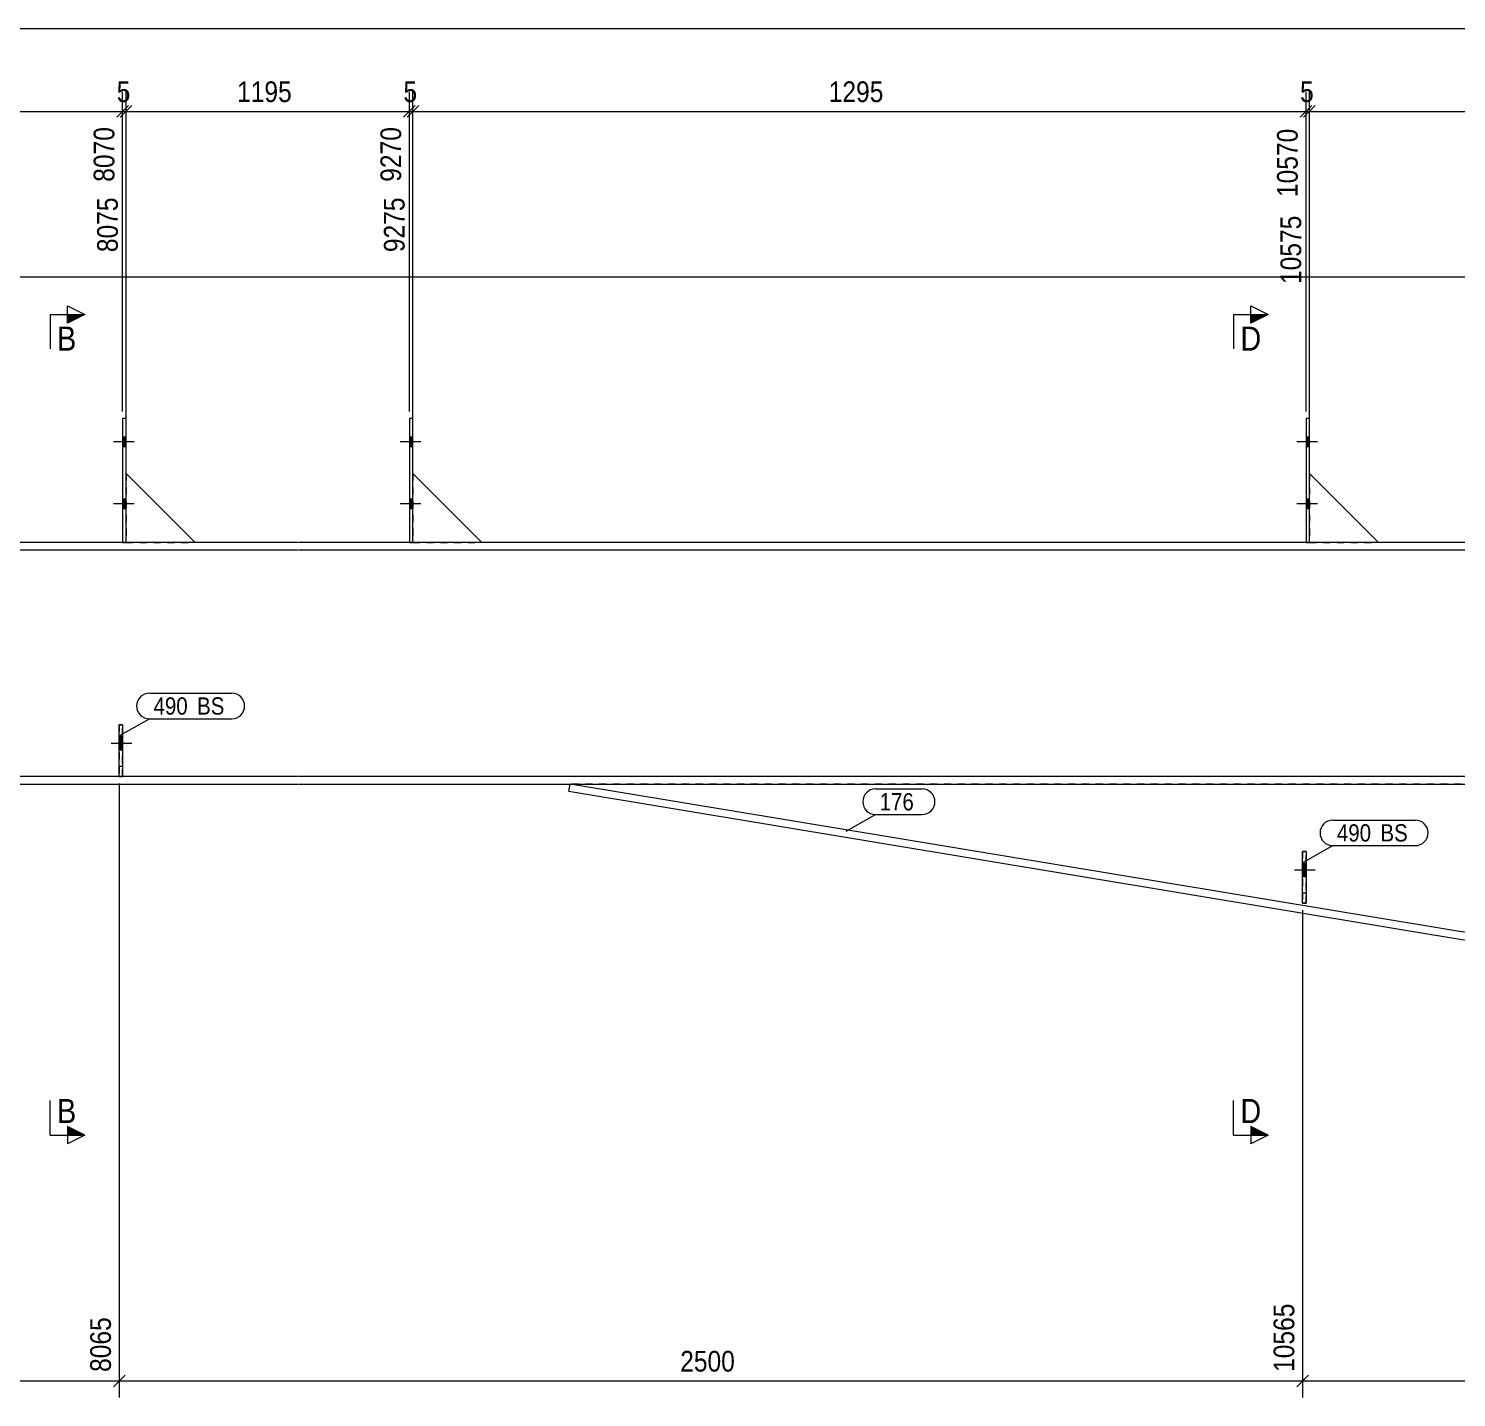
# Model space of a CAD drawing. Header units: millimetres. Extents: x 2 to 825, y 1 to 579.
# Drawn here: x 412.4 to 619.5, y 176.9 to 375.3 of the extents above; entities that cross this region are included whole.
import ezdxf

# ---------------------------------------------------------------- set-up
doc = ezdxf.new("R2010")
doc.units = ezdxf.units.MM
for name, pattern in [('XKITLINE00', [0]), ('XKITLINE01', [4, 1, -1, 1, -1]), ('XKITLINE02', [4, 2, -2])]:
    doc.linetypes.add(name, pattern=pattern)
for name, color, linetype, lineweight in [('Bolt', 3, 'Continuous', 0), ('Dimensions', 7, 'Continuous', 0), ('Part', 2, 'Continuous', 0), ('PartMark', 7, 'Continuous', 0), ('Section', 6, 'Continuous', 0)]:
    doc.layers.add(name, color=color, linetype=linetype, lineweight=lineweight)
doc.styles.add('ARIAL', font='ARIAL.TTF')

# ---------------------------------------------------------------- blocks, each defined once
blk = doc.blocks.new('*A12')
at = {"layer": 'Bolt', "color": 3, "linetype": 'XKITLINE02', "lineweight": 0}
for p, q in [((427.43, 271.72), (424.43, 271.72)), ((426.08, 272.71), (425.58, 272.71)), ((426.08, 270.74), (425.58, 270.74))]:
    blk.add_line(p, q, dxfattribs=at)
blk = doc.blocks.new('*A13')
at = {"layer": 'Bolt'}
blk.add_hatch(color=3, dxfattribs=at).paths.add_polyline_path([(426.08, 270.74), (425.58, 270.74), (425.58, 272.71), (426.08, 272.71)], flags=17)
at = {"layer": 'Bolt', "color": 3, "linetype": 'XKITLINE00', "lineweight": 0}
for p, q in [((427.43, 271.72), (424.43, 271.72)), ((426.08, 272.71), (425.58, 272.71)), ((426.08, 270.74), (425.58, 270.74))]:
    blk.add_line(p, q, dxfattribs=at)
blk = doc.blocks.new('*A14')
at = {"layer": 'Bolt'}
for points in [[(426.08, 316.12), (426.58, 316.12), (426.58, 314.72), (426.08, 314.72)], [(426.08, 316.12), (426.58, 316.12), (426.58, 314.72), (426.08, 314.72)], [(426.08, 307.12), (426.58, 307.12), (426.58, 305.72), (426.08, 305.72)], [(426.08, 307.12), (426.58, 307.12), (426.58, 305.72), (426.08, 305.72)]]:
    blk.add_hatch(color=3, dxfattribs=at).paths.add_polyline_path(points, flags=17)
at = {"layer": 'Bolt', "color": 3, "linetype": 'XKITLINE00', "lineweight": 0}
for p, q in [((427.74, 315.42), (424.74, 315.42)), ((427.74, 315.42), (424.74, 315.42)), ((426.58, 316.12), (426.08, 316.12)), ((426.58, 316.12), (426.08, 316.12)), ((426.58, 314.72), (426.08, 314.72)), ((426.58, 314.72), (426.08, 314.72)), ((427.74, 306.42), (424.74, 306.42)), ((427.74, 306.42), (424.74, 306.42)), ((426.58, 307.12), (426.08, 307.12)), ((426.58, 307.12), (426.08, 307.12)), ((426.58, 305.72), (426.08, 305.72)), ((426.58, 305.72), (426.08, 305.72))]:
    blk.add_line(p, q, dxfattribs=at)
blk = doc.blocks.new('*A15')
at = {"layer": 'Bolt'}
for points in [[(467.66, 316.12), (468.16, 316.12), (468.16, 314.72), (467.66, 314.72)], [(467.66, 316.12), (468.16, 316.12), (468.16, 314.72), (467.66, 314.72)], [(467.66, 307.12), (468.16, 307.12), (468.16, 305.72), (467.66, 305.72)], [(467.66, 307.12), (468.16, 307.12), (468.16, 305.72), (467.66, 305.72)]]:
    blk.add_hatch(color=3, dxfattribs=at).paths.add_polyline_path(points, flags=17)
at = {"layer": 'Bolt', "color": 3, "linetype": 'XKITLINE00', "lineweight": 0}
for p, q in [((469.32, 315.42), (466.32, 315.42)), ((469.32, 315.42), (466.32, 315.42)), ((468.16, 316.12), (467.66, 316.12)), ((468.16, 316.12), (467.66, 316.12)), ((468.16, 314.72), (467.66, 314.72)), ((468.16, 314.72), (467.66, 314.72)), ((469.32, 306.42), (466.32, 306.42)), ((469.32, 306.42), (466.32, 306.42)), ((468.16, 307.12), (467.66, 307.12)), ((468.16, 307.12), (467.66, 307.12)), ((468.16, 305.72), (467.66, 305.72)), ((468.16, 305.72), (467.66, 305.72))]:
    blk.add_line(p, q, dxfattribs=at)
blk = doc.blocks.new('*A16')
at = {"layer": 'Bolt', "color": 3, "linetype": 'XKITLINE02', "lineweight": 0}
for p, q in [((599.01, 253.34), (596.01, 253.34)), ((597.66, 254.32), (597.16, 254.32)), ((597.66, 252.36), (597.16, 252.36))]:
    blk.add_line(p, q, dxfattribs=at)
blk = doc.blocks.new('*A17')
at = {"layer": 'Bolt'}
blk.add_hatch(color=3, dxfattribs=at).paths.add_polyline_path([(597.66, 252.36), (597.16, 252.36), (597.16, 254.32), (597.66, 254.32)], flags=17)
at = {"layer": 'Bolt', "color": 3, "linetype": 'XKITLINE00', "lineweight": 0}
for p, q in [((599.01, 253.34), (596.01, 253.34)), ((597.66, 254.32), (597.16, 254.32)), ((597.66, 252.36), (597.16, 252.36))]:
    blk.add_line(p, q, dxfattribs=at)
blk = doc.blocks.new('*A18')
at = {"layer": 'Bolt'}
for points in [[(597.66, 316.12), (598.16, 316.12), (598.16, 314.72), (597.66, 314.72)], [(597.66, 316.12), (598.16, 316.12), (598.16, 314.72), (597.66, 314.72)], [(597.66, 307.12), (598.16, 307.12), (598.16, 305.72), (597.66, 305.72)], [(597.66, 307.12), (598.16, 307.12), (598.16, 305.72), (597.66, 305.72)]]:
    blk.add_hatch(color=3, dxfattribs=at).paths.add_polyline_path(points, flags=17)
at = {"layer": 'Bolt', "color": 3, "linetype": 'XKITLINE00', "lineweight": 0}
for p, q in [((599.32, 315.42), (596.32, 315.42)), ((599.32, 315.42), (596.32, 315.42)), ((598.16, 316.12), (597.66, 316.12)), ((598.16, 316.12), (597.66, 316.12)), ((598.16, 314.72), (597.66, 314.72)), ((598.16, 314.72), (597.66, 314.72)), ((599.32, 306.42), (596.32, 306.42)), ((599.32, 306.42), (596.32, 306.42)), ((598.16, 307.12), (597.66, 307.12)), ((598.16, 307.12), (597.66, 307.12)), ((598.16, 305.72), (597.66, 305.72)), ((598.16, 305.72), (597.66, 305.72))]:
    blk.add_line(p, q, dxfattribs=at)
blk = doc.blocks.new('*A21')
at = {"layer": 'Part', "color": 2, "linetype": 'XKITLINE00', "lineweight": 0}
for p, q in [((451.58, 300.82), (409.78, 300.82)), ((695.33, 300.82), (451.68, 300.82)), ((451.58, 299.72), (409.78, 299.72)), ((695.22, 299.72), (451.68, 299.72)), ((451.58, 266.92), (409.78, 266.92)), ((409.78, 265.82), (451.58, 265.82)), ((691.76, 266.92), (451.68, 266.92)), ((451.68, 265.82), (691.64, 265.82))]:
    blk.add_line(p, q, dxfattribs=at)
blk = doc.blocks.new('*A40')
at = {"layer": 'Part', "color": 7, "linetype": 'XKITLINE01', "lineweight": 0}
for p, q in [((425.58, 274.42), (425.58, 266.92)), ((426.08, 274.42), (425.58, 274.42)), ((426.08, 266.92), (426.08, 274.42)), ((425.58, 268.42), (426.08, 268.42)), ((425.58, 266.92), (426.08, 266.92))]:
    blk.add_line(p, q, dxfattribs=at)
blk = doc.blocks.new('*A41')
at = {"layer": 'Part', "color": 2, "linetype": 'XKITLINE00', "lineweight": 0}
for p, q in [((425.58, 266.92), (425.58, 274.42)), ((425.58, 274.42), (426.08, 274.42)), ((426.08, 274.42), (426.08, 266.92))]:
    blk.add_line(p, q, dxfattribs=at)
at = {"layer": 'Part', "color": 7, "linetype": 'XKITLINE01', "lineweight": 0}
for p, q in [((425.58, 268.42), (426.08, 268.42)), ((426.08, 266.92), (425.58, 266.92))]:
    blk.add_line(p, q, dxfattribs=at)
blk = doc.blocks.new('*A42')
at = {"layer": 'Part', "color": 2, "linetype": 'XKITLINE00', "lineweight": 0}
blk.add_line((436.58, 300.82), (426.58, 310.82), dxfattribs=at)
at = {"layer": 'Part', "color": 7, "linetype": 'XKITLINE01', "lineweight": 0}
for p, q in [((426.58, 310.82), (426.58, 300.82)), ((426.58, 300.82), (436.58, 300.82))]:
    blk.add_line(p, q, dxfattribs=at)
blk = doc.blocks.new('*A43')
at = {"layer": 'Part', "color": 2, "linetype": 'XKITLINE00', "lineweight": 0}
for p, q in [((426.58, 318.82), (426.08, 318.82)), ((426.08, 318.82), (426.08, 300.82)), ((426.58, 300.82), (426.58, 318.82))]:
    blk.add_line(p, q, dxfattribs=at)
at = {"layer": 'Part', "color": 7, "linetype": 'XKITLINE01', "lineweight": 0}
blk.add_line((426.08, 300.82), (426.58, 300.82), dxfattribs=at)
blk = doc.blocks.new('*A44')
at = {"layer": 'Part', "color": 2, "linetype": 'XKITLINE00', "lineweight": 0}
blk.add_line((478.16, 300.82), (468.16, 310.82), dxfattribs=at)
at = {"layer": 'Part', "color": 7, "linetype": 'XKITLINE01', "lineweight": 0}
for p, q in [((468.16, 310.82), (468.16, 300.82)), ((468.16, 300.82), (478.16, 300.82))]:
    blk.add_line(p, q, dxfattribs=at)
blk = doc.blocks.new('*A45')
at = {"layer": 'Part', "color": 2, "linetype": 'XKITLINE00', "lineweight": 0}
for p, q in [((468.16, 318.82), (467.66, 318.82)), ((467.66, 318.82), (467.66, 300.82)), ((468.16, 300.82), (468.16, 318.82))]:
    blk.add_line(p, q, dxfattribs=at)
at = {"layer": 'Part', "color": 7, "linetype": 'XKITLINE01', "lineweight": 0}
blk.add_line((467.66, 300.82), (468.16, 300.82), dxfattribs=at)
blk = doc.blocks.new('*A46')
at = {"layer": 'Part', "color": 7, "linetype": 'XKITLINE01', "lineweight": 0}
for p, q in [((597.16, 256.04), (597.16, 248.54)), ((597.66, 256.04), (597.16, 256.04)), ((597.66, 248.54), (597.66, 256.04)), ((597.16, 250.04), (597.66, 250.04)), ((597.16, 248.54), (597.66, 248.54))]:
    blk.add_line(p, q, dxfattribs=at)
blk = doc.blocks.new('*A47')
at = {"layer": 'Part', "color": 2, "linetype": 'XKITLINE00', "lineweight": 0}
for p, q in [((597.16, 248.54), (597.16, 256.04)), ((597.16, 256.04), (597.66, 256.04)), ((597.66, 256.04), (597.66, 248.54)), ((597.66, 248.54), (597.16, 248.54))]:
    blk.add_line(p, q, dxfattribs=at)
at = {"layer": 'Part', "color": 7, "linetype": 'XKITLINE01', "lineweight": 0}
blk.add_line((597.16, 250.04), (597.66, 250.04), dxfattribs=at)
blk = doc.blocks.new('*A48')
at = {"layer": 'Part', "color": 2, "linetype": 'XKITLINE00', "lineweight": 0}
blk.add_line((608.16, 300.82), (598.16, 310.82), dxfattribs=at)
at = {"layer": 'Part', "color": 7, "linetype": 'XKITLINE01', "lineweight": 0}
for p, q in [((598.16, 310.82), (598.16, 300.82)), ((598.16, 300.82), (608.16, 300.82))]:
    blk.add_line(p, q, dxfattribs=at)
blk = doc.blocks.new('*A49')
at = {"layer": 'Part', "color": 2, "linetype": 'XKITLINE00', "lineweight": 0}
for p, q in [((598.16, 318.82), (597.66, 318.82)), ((597.66, 318.82), (597.66, 300.82)), ((598.16, 300.82), (598.16, 318.82))]:
    blk.add_line(p, q, dxfattribs=at)
at = {"layer": 'Part', "color": 7, "linetype": 'XKITLINE01', "lineweight": 0}
blk.add_line((597.66, 300.82), (598.16, 300.82), dxfattribs=at)
blk = doc.blocks.new('*A51')
at = {"layer": 'Part', "color": 2, "linetype": 'XKITLINE00', "lineweight": 0}
for p, q in [((490.77, 264.74), (490.95, 265.82)), ((688.19, 233.11), (490.95, 265.82)), ((691.49, 264.37), (690.18, 265.82)), ((688.08, 232.01), (490.77, 264.74))]:
    blk.add_line(p, q, dxfattribs=at)
at = {"layer": 'Part', "color": 7, "linetype": 'XKITLINE01', "lineweight": 0}
for p, q in [((690.18, 265.82), (490.95, 265.82)), ((691.49, 264.37), (688.08, 232.01))]:
    blk.add_line(p, q, dxfattribs=at)
blk = doc.blocks.new('*A148')
at = {"layer": 'Dimensions', "color": 7, "linetype": 'XKITLINE00', "lineweight": 0}
blk.add_line((28.24, 375.32), (697.43, 375.32), dxfattribs=at)
blk = doc.blocks.new('*A158')
at = {"layer": 'Dimensions', "color": 7, "linetype": 'XKITLINE00', "lineweight": 0}
blk.add_line((33.98, 339.32), (695.33, 339.32), dxfattribs=at)
blk = doc.blocks.new('*A159')
at = {"layer": 'Dimensions', "color": 7, "linetype": 'XKITLINE00', "lineweight": 0}
for p, q in [((695.33, 299.82), (695.33, 176.92)), ((597.16, 247.54), (597.16, 176.92)), ((598.01, 180.17), (596.32, 178.48)), ((696.18, 180.17), (694.48, 178.48)), ((597.16, 179.32), (695.33, 179.32))]:
    blk.add_line(p, q, dxfattribs=at)
at = {"layer": 'Dimensions', "color": 3}
for p in [(597.16, 179.32), (695.33, 179.32)]:
    blk.add_point(p, dxfattribs=at)
at = {"layer": 'Dimensions', "color": 3, "style": 'ARIAL', "width": 0.85}
blk.add_text('11546', height=3, rotation=90.0002, dxfattribs=at).set_placement((694.13, 180.62))
blk.add_text('982', height=3, dxfattribs=at).set_placement((642.91, 180.67))
blk = doc.blocks.new('*A171')
at = {"layer": 'Dimensions', "color": 7, "linetype": 'XKITLINE00', "lineweight": 0}
for p, q in [((384.68, 311.82), (384.68, 366.17)), ((426.08, 319.82), (426.08, 366.17)), ((385.53, 364.17), (383.84, 362.48)), ((384.68, 363.32), (426.08, 363.32)), ((426.93, 364.17), (425.24, 362.48))]:
    blk.add_line(p, q, dxfattribs=at)
at = {"layer": 'Dimensions', "color": 3}
for p in [(384.68, 363.32), (426.08, 363.32)]:
    blk.add_point(p, dxfattribs=at)
at = {"layer": 'Dimensions', "color": 3, "style": 'ARIAL', "width": 0.85}
blk.add_text('1395', height=3, dxfattribs=at).set_placement((400.93, 364.67))
blk.add_text('8070', height=3, rotation=90.0002, dxfattribs=at).set_placement((424.88, 353.12))
blk = doc.blocks.new('*A172')
at = {"layer": 'Dimensions', "color": 7, "linetype": 'XKITLINE00', "lineweight": 0}
for p, q in [((426.08, 319.82), (426.08, 366.17)), ((426.58, 311.82), (426.58, 366.17)), ((426.93, 364.17), (425.24, 362.48)), ((427.43, 364.17), (425.74, 362.48)), ((426.08, 363.32), (426.58, 363.32))]:
    blk.add_line(p, q, dxfattribs=at)
at = {"layer": 'Dimensions', "color": 3}
for p in [(426.08, 363.32), (426.58, 363.32)]:
    blk.add_point(p, dxfattribs=at)
at = {"layer": 'Dimensions', "color": 3, "style": 'ARIAL', "width": 0.85}
blk.add_text('5', height=3, dxfattribs=at).set_placement((425.22, 364.67))
blk.add_text('8075', height=3, rotation=90.0002, dxfattribs=at).set_placement((425.38, 342.92))
blk = doc.blocks.new('*A173')
at = {"layer": 'Dimensions', "color": 7, "linetype": 'XKITLINE00', "lineweight": 0}
for p, q in [((426.58, 311.82), (426.58, 366.17)), ((467.66, 319.82), (467.66, 366.17)), ((427.43, 364.17), (425.74, 362.48)), ((426.58, 363.32), (467.66, 363.32)), ((468.51, 364.17), (466.82, 362.48))]:
    blk.add_line(p, q, dxfattribs=at)
at = {"layer": 'Dimensions', "color": 3}
for p in [(426.58, 363.32), (467.66, 363.32)]:
    blk.add_point(p, dxfattribs=at)
at = {"layer": 'Dimensions', "color": 3, "style": 'ARIAL', "width": 0.85}
blk.add_text('1195', height=3, dxfattribs=at).set_placement((442.67, 364.67))
blk.add_text('9270', height=3, rotation=90.0002, dxfattribs=at).set_placement((466.46, 353.12))
blk = doc.blocks.new('*A174')
at = {"layer": 'Dimensions', "color": 7, "linetype": 'XKITLINE00', "lineweight": 0}
for p, q in [((467.66, 319.82), (467.66, 366.17)), ((468.16, 311.82), (468.16, 366.17)), ((468.51, 364.17), (466.82, 362.48)), ((469.01, 364.17), (467.32, 362.48)), ((467.66, 363.32), (468.16, 363.32))]:
    blk.add_line(p, q, dxfattribs=at)
at = {"layer": 'Dimensions', "color": 3}
for p in [(467.66, 363.32), (468.16, 363.32)]:
    blk.add_point(p, dxfattribs=at)
at = {"layer": 'Dimensions', "color": 3, "style": 'ARIAL', "width": 0.85}
blk.add_text('5', height=3, dxfattribs=at).set_placement((466.8, 364.67))
blk.add_text('9275', height=3, rotation=90.0002, dxfattribs=at).set_placement((466.96, 342.92))
blk = doc.blocks.new('*A175')
at = {"layer": 'Dimensions', "color": 7, "linetype": 'XKITLINE00', "lineweight": 0}
for p, q in [((468.16, 311.82), (468.16, 366.17)), ((597.66, 319.82), (597.66, 366.17)), ((469.01, 364.17), (467.32, 362.48)), ((468.16, 363.32), (597.66, 363.32)), ((598.51, 364.17), (596.82, 362.48))]:
    blk.add_line(p, q, dxfattribs=at)
at = {"layer": 'Dimensions', "color": 3}
for p in [(468.16, 363.32), (597.66, 363.32)]:
    blk.add_point(p, dxfattribs=at)
at = {"layer": 'Dimensions', "color": 3, "style": 'ARIAL', "width": 0.85}
blk.add_text('1295', height=3, dxfattribs=at).set_placement((528.46, 364.67))
blk.add_text('10570', height=3, rotation=90.0002, dxfattribs=at).set_placement((596.46, 350.9))
blk = doc.blocks.new('*A176')
at = {"layer": 'Dimensions', "color": 7, "linetype": 'XKITLINE00', "lineweight": 0}
for p, q in [((597.66, 319.82), (597.66, 366.17)), ((598.16, 311.82), (598.16, 366.17)), ((598.51, 364.17), (596.82, 362.48)), ((599.01, 364.17), (597.32, 362.48)), ((597.66, 363.32), (598.16, 363.32))]:
    blk.add_line(p, q, dxfattribs=at)
at = {"layer": 'Dimensions', "color": 3}
for p in [(597.66, 363.32), (598.16, 363.32)]:
    blk.add_point(p, dxfattribs=at)
at = {"layer": 'Dimensions', "color": 3, "style": 'ARIAL', "width": 0.85}
blk.add_text('5', height=3, dxfattribs=at).set_placement((596.8, 364.67))
blk.add_text('10575', height=3, rotation=90.0002, dxfattribs=at).set_placement((596.96, 338.3))
blk = doc.blocks.new('*A177')
at = {"layer": 'Dimensions', "color": 7, "linetype": 'XKITLINE00', "lineweight": 0}
for p, q in [((598.16, 311.82), (598.16, 366.17)), ((695.33, 301.82), (695.33, 366.17)), ((599.01, 364.17), (597.32, 362.48)), ((598.16, 363.32), (695.33, 363.32)), ((696.18, 364.17), (694.48, 362.48))]:
    blk.add_line(p, q, dxfattribs=at)
at = {"layer": 'Dimensions', "color": 3}
for p in [(598.16, 363.32), (695.33, 363.32)]:
    blk.add_point(p, dxfattribs=at)
at = {"layer": 'Dimensions', "color": 3, "style": 'ARIAL', "width": 0.85}
blk.add_text('972', height=3, dxfattribs=at).set_placement((643.41, 364.67))
blk.add_text('11546', height=3, rotation=90.0002, dxfattribs=at).set_placement((694.13, 350.9))
blk = doc.blocks.new('*A189')
at = {"layer": 'PartMark', "color": 7, "linetype": 'XKITLINE00', "lineweight": 0}
for p, q in [((535.24, 265.11), (542.01, 265.11)), ((531, 259.02), (535.24, 261.41)), ((535.24, 261.41), (542.01, 261.41))]:
    blk.add_line(p, q, dxfattribs=at)
for centre, start, end in [((535.24, 263.26), 90, 270), ((542.01, 263.26), 270, 90)]:
    blk.add_arc(centre, 1.85, start, end, dxfattribs=at)
at = {"layer": 'PartMark', "color": 3, "style": 'ARIAL', "width": 0.85}
blk.add_text('176', height=2.5, dxfattribs=at).set_placement((535.84, 262.01))
blk = doc.blocks.new('*A194')
at = {"layer": 'PartMark', "color": 7, "linetype": 'XKITLINE00', "lineweight": 0}
for p, q in [((601.54, 260.6), (613.5, 260.6)), ((597.29, 254.51), (601.54, 256.9)), ((601.54, 256.9), (613.5, 256.9))]:
    blk.add_line(p, q, dxfattribs=at)
for centre, start, end in [((601.54, 258.75), 90, 270), ((613.5, 258.75), 270, 90)]:
    blk.add_arc(centre, 1.85, start, end, dxfattribs=at)
at = {"layer": 'PartMark', "color": 3, "style": 'ARIAL', "width": 0.85}
for s, p in [('490', (602.14, 257.5)), ('BS', (608.45, 257.5))]:
    blk.add_text(s, height=2.5, dxfattribs=at).set_placement(p)
blk = doc.blocks.new('*A195')
at = {"layer": 'PartMark', "color": 7, "linetype": 'XKITLINE00', "lineweight": 0}
for p, q in [((429.96, 278.99), (441.92, 278.99)), ((425.71, 272.89), (429.96, 275.29)), ((429.96, 275.29), (441.92, 275.29))]:
    blk.add_line(p, q, dxfattribs=at)
for centre, start, end in [((429.96, 277.14), 90, 270), ((441.92, 277.14), 270, 90)]:
    blk.add_arc(centre, 1.85, start, end, dxfattribs=at)
at = {"layer": 'PartMark', "color": 3, "style": 'ARIAL', "width": 0.85}
for s, p in [('490', (430.56, 275.89)), ('BS', (436.87, 275.89))]:
    blk.add_text(s, height=2.5, dxfattribs=at).set_placement(p)
blk = doc.blocks.new('*A201')
at = {"layer": 'Section'}
for points in [[(418.08, 333.89), (420.58, 333.89), (418.08, 332.64)], [(418.08, 216.19), (420.58, 214.94), (418.08, 214.94)]]:
    blk.add_hatch(color=3, dxfattribs=at).paths.add_polyline_path(points, flags=17)
at = {"layer": 'Section', "color": 1, "linetype": 'XKITLINE00', "lineweight": 0}
for p, q in [((415.58, 333.89), (415.58, 328.89)), ((415.58, 333.89), (420.58, 333.89)), ((415.58, 214.94), (415.58, 219.94)), ((415.58, 214.94), (420.58, 214.94))]:
    blk.add_line(p, q, dxfattribs=at)
at = {"layer": 'Section', "color": 3, "linetype": 'XKITLINE00', "lineweight": 0}
for p, q in [((418.08, 332.64), (418.08, 335.14)), ((418.08, 335.14), (420.58, 333.89)), ((420.58, 333.89), (418.08, 332.64)), ((420.58, 214.94), (418.08, 216.19)), ((418.08, 216.19), (418.08, 213.69)), ((420.58, 214.94), (418.08, 213.69))]:
    blk.add_line(p, q, dxfattribs=at)
at = {"layer": 'Section', "color": 7, "style": 'ARIAL', "width": 0.85}
for p in [(416.58, 328.64), (416.58, 216.69)]:
    blk.add_text('B', height=3.5, dxfattribs=at).set_placement(p)
blk = doc.blocks.new('*A202')
at = {"layer": 'Section'}
for points in [[(589.66, 333.89), (592.16, 333.89), (589.66, 332.64)], [(589.66, 216.19), (592.16, 214.94), (589.66, 214.94)]]:
    blk.add_hatch(color=3, dxfattribs=at).paths.add_polyline_path(points, flags=17)
at = {"layer": 'Section', "color": 1, "linetype": 'XKITLINE00', "lineweight": 0}
for p, q in [((587.16, 333.89), (587.16, 328.89)), ((587.16, 333.89), (592.16, 333.89)), ((587.16, 214.94), (587.16, 219.94)), ((587.16, 214.94), (592.16, 214.94))]:
    blk.add_line(p, q, dxfattribs=at)
at = {"layer": 'Section', "color": 3, "linetype": 'XKITLINE00', "lineweight": 0}
for p, q in [((589.66, 332.64), (589.66, 335.14)), ((589.66, 335.14), (592.16, 333.89)), ((592.16, 333.89), (589.66, 332.64)), ((592.16, 214.94), (589.66, 216.19)), ((589.66, 216.19), (589.66, 213.69)), ((592.16, 214.94), (589.66, 213.69))]:
    blk.add_line(p, q, dxfattribs=at)
at = {"layer": 'Section', "color": 7, "style": 'ARIAL', "width": 0.85}
for p in [(588.16, 328.64), (588.16, 216.69)]:
    blk.add_text('D', height=3.5, dxfattribs=at).set_placement(p)
blk = doc.blocks.new('*A207')
at = {"layer": 'Dimensions', "color": 7, "linetype": 'XKITLINE00', "lineweight": 0}
for p, q in [((342.1, 265.92), (342.1, 176.92)), ((425.58, 265.92), (425.58, 176.92)), ((342.95, 180.17), (341.26, 178.48)), ((426.43, 180.17), (424.74, 178.48)), ((342.1, 179.32), (425.58, 179.32))]:
    blk.add_line(p, q, dxfattribs=at)
at = {"layer": 'Dimensions', "color": 3}
for p in [(342.1, 179.32), (425.58, 179.32)]:
    blk.add_point(p, dxfattribs=at)
at = {"layer": 'Dimensions', "color": 3, "style": 'ARIAL', "width": 0.85}
blk.add_text('8065', height=3, rotation=90.0002, dxfattribs=at).set_placement((424.38, 180.62))
blk.add_text('2700', height=3, dxfattribs=at).set_placement((379.39, 180.67))
blk = doc.blocks.new('*A208')
at = {"layer": 'Dimensions', "color": 7, "linetype": 'XKITLINE00', "lineweight": 0}
for p, q in [((425.58, 265.92), (425.58, 176.92)), ((597.16, 247.54), (597.16, 176.92)), ((426.43, 180.17), (424.74, 178.48)), ((598.01, 180.17), (596.32, 178.48)), ((425.58, 179.32), (597.16, 179.32))]:
    blk.add_line(p, q, dxfattribs=at)
at = {"layer": 'Dimensions', "color": 3}
for p in [(425.58, 179.32), (597.16, 179.32)]:
    blk.add_point(p, dxfattribs=at)
at = {"layer": 'Dimensions', "color": 3, "style": 'ARIAL', "width": 0.85}
blk.add_text('10565', height=3, rotation=90.0002, dxfattribs=at).set_placement((595.96, 180.62))
blk.add_text('2500', height=3, dxfattribs=at).set_placement((506.92, 180.67))

msp = doc.modelspace()

# ---------------------------------------------------------------- block references
at = {"lineweight": 0}
for name in ['*A148', '*A171', '*A172', '*A173', '*A174', '*A175', '*A176', '*A177', '*A158', '*A201', '*A202', '*A43', '*A45', '*A49', '*A14', '*A15', '*A18', '*A42', '*A44', '*A48', '*A159', '*A195', '*A40', '*A41', '*A12', '*A13', '*A207', '*A208', '*A51', '*A189', '*A194', '*A46', '*A47', '*A16', '*A17']:
    msp.add_blockref(name, (0, 0), dxfattribs=at)
at = {"layer": 'Part', "lineweight": 0}
msp.add_blockref('*A21', (0, 0), dxfattribs=at)

doc.saveas('drawing.dxf')
